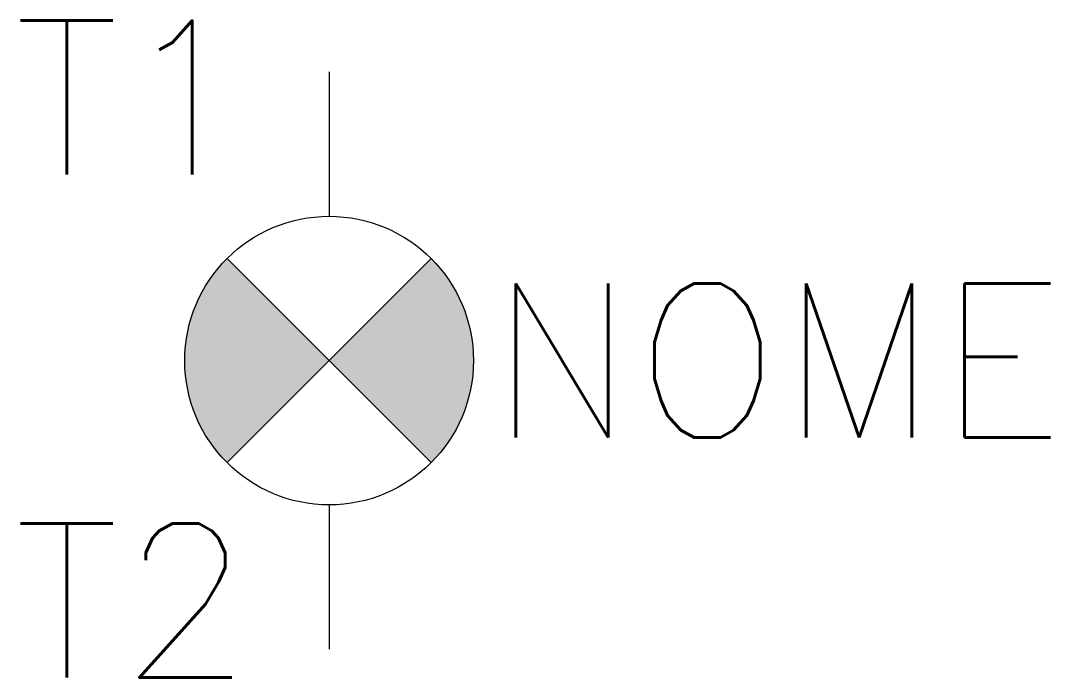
# Model space of a CAD drawing. Extents: x -1.5 to 11.9, y -4.1 to 4.4.
import ezdxf
from ezdxf.enums import TextEntityAlignment as Align

# ---------------------------------------------------------------- set-up
doc = ezdxf.new("R2010")
doc.units = 0
doc.styles.add('ROMANS', font='romans.shx')

msp = doc.modelspace()

# ---------------------------------------------------------------- hatches: boundary and pattern name
for points in [[(1.174, 1.326, 0.414214), (1.174, -1.326), (2.5, 0)], [(2.5, 0), (3.826, -1.326, 0.414214), (3.826, 1.326)]]:
    msp.add_hatch(color=256).paths.add_polyline_path(points)

# ---------------------------------------------------------------- linework, layer by layer
for p, q in [((2.5, 3.75), (2.5, 1.875)), ((3.826, -1.326), (1.174, 1.326)), ((3.826, 1.326), (1.174, -1.326)), ((2.5, -1.875), (2.5, -3.75))]:
    msp.add_line(p, q)
at = {"linetype": 'Continuous'}
msp.add_circle((2.5, 0), 1.875, dxfattribs=at)

# ---------------------------------------------------------------- texts
at = {"style": 'ROMANS', "flags": 4}
for tag, p in [('T1', (1.493, 3.418)), ('T2', (1.493, -3.117))]:
    msp.add_attdef(tag, text='', height=2, dxfattribs=at).set_placement(p, align=Align.MIDDLE_RIGHT)
msp.add_attdef('NOME', text='NOME', height=2, dxfattribs=at).set_placement((4.583, 0), align=Align.MIDDLE_LEFT)

doc.saveas('drawing.dxf')
